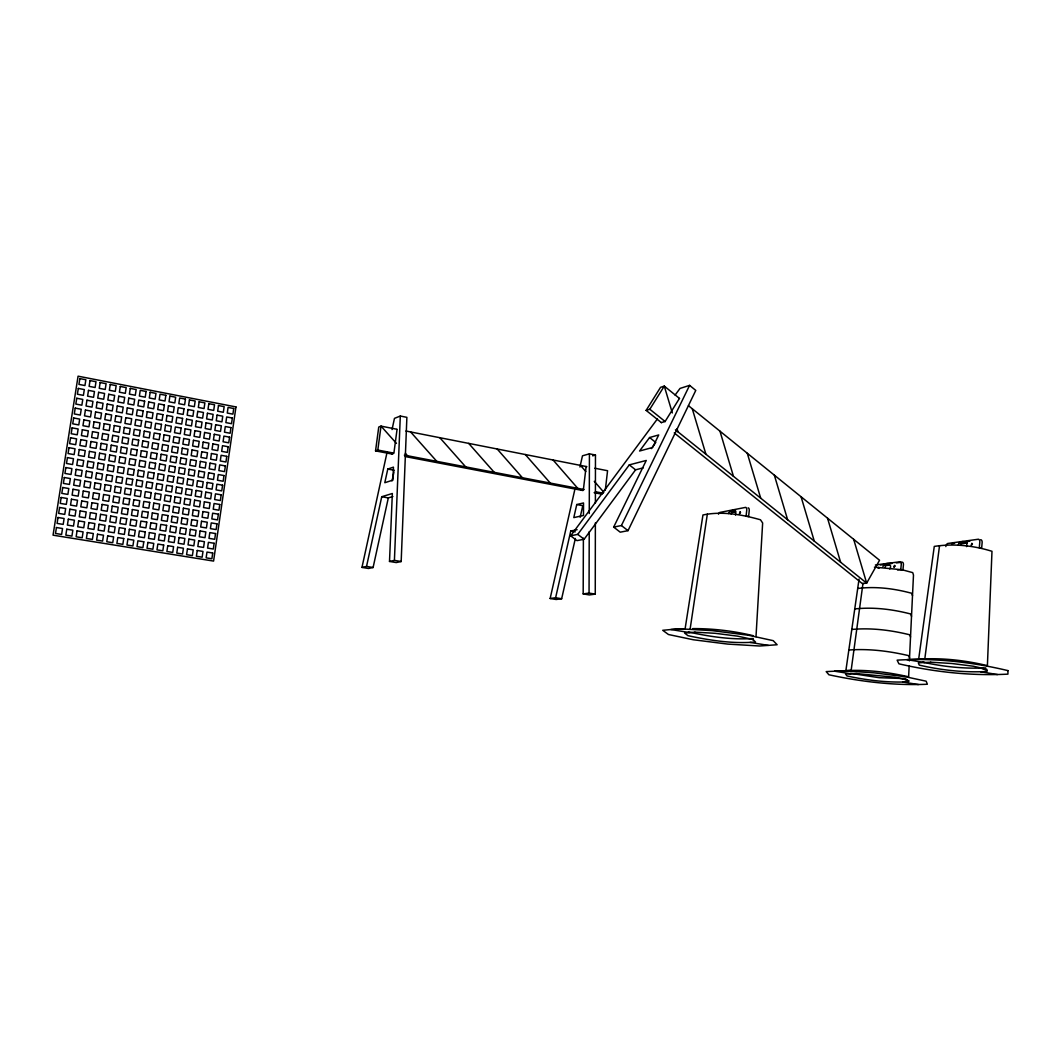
<?xml version="1.0" encoding="UTF-8"?>
<svg xmlns="http://www.w3.org/2000/svg" width="1061" height="1061" viewBox="0 0 1061 1061"><rect width="100%" height="100%" fill="white"/><g stroke="black" fill="none" stroke-linecap="round" stroke-linejoin="round"><path stroke-width="1.5" d="M595.367 522.927L595.261 594.12L589.054 593.086L589.226 531.747M589.266 513.511L589.425 453.829L595.46 455.036L595.393 503.06M595.261 594.12L589.359 594.929L583.179 593.895L583.391 538.219M387.132 452.013L361.973 567.396L366.536 566.415L381.748 496.72L392.345 493.498L389.506 561.441L396.23 562.569L401.177 561.521L406.88 417.344L400.315 416.031L394.467 418.366L392.026 429.586M389.506 561.441L394.413 560.38L400.315 416.031M987.38 666.175L991.982 551.296C973.494 545.526 953.454 543.404 934.277 546.415L918.667 659.133C941.584 657.687 964.807 660.221 987.115 665.579M908.627 676.905L909.158 665.698M909.383 660.897L913.481 575.089L912.739 572.635L902.089 569.757L874.436 567.131M756.002 636.64L762.647 522.993L760.485 519.784C742.01 514.545 721.971 510.978 702.952 514.983L685.021 629.319M966.598 546.614L966.85 543.696A1.446 0.809 -78.7 0 0 966.133 542.37L959.369 543.298A1.446 0.809 -78.7 0 0 958.401 544.863M962.871 541.389L962.738 542.834L965.059 543.285M897.5 569.982L900.776 569.585L901.28 564.253A3.037 1.618 -79.3 0 0 900.046 561.773L875.418 564.969M732.554 509.943L732.395 511.415L734.888 511.893L735.034 510.421M735.498 515.129L735.817 512.184A1.472 0.676 -79.1 0 0 735.26 510.858L729.557 511.959A1.472 0.676 -79.1 0 0 728.695 513.564M586.123 466.508L583.417 489.426L580.659 490.102M605.287 490.275L607.568 470.726L594.823 468.219M939.529 545.686L924.821 658.815L906.956 659.624L924.489 662.515M397.066 429.294L393.896 453.14L391.589 453.949M392.676 454.161L375.541 450.885L378.75 427.026L381.018 426.124L396.602 429.201M375.541 450.885L377.809 450.05L381.018 426.124L396.456 443.405M863.004 583.245L851.147 670.419L834.622 671.202L850.816 673.788M859.052 579.081L845.869 670.658C866.558 669.504 887.434 672.077 907.632 676.573M690.154 628.841L707.342 514.121M387.782 469.055L384.798 482.715L392.902 480.116L393.445 467.145L387.782 469.055L394.347 470.288M361.973 567.396L368.512 568.484L373.101 567.502L388.313 497.914L392.888 496.535M392.026 480.898L394.016 471.8M575.354 538.457L561.654 598.736L556.15 599.492L550.142 598.497L575.208 487.861M579.929 467.026L582.476 455.806L589.425 453.829M550.142 598.497L555.619 597.741L570.752 531.017L577.091 529.704M576.76 504.532L573.802 517.609L583.484 515.474L583.523 502.954L576.76 504.532L582.794 505.673L580.155 517.277M882.911 566.587C884.198 562.728 893.495 563.351 889.768 568.988M885.06 566.985L885.908 565.579L888.8 565.208L886.664 564.81L886.784 563.497L891.877 563.51M643.324 467.848L635.579 469.824L584.12 539.24L576.998 540.633L570.659 535.805L577.741 534.373L629.292 464.877L646.255 460.461L613.669 527.105L620.234 532.184L628.019 530.659L695.777 390.408L689.584 385.368L680.021 388.432L675.101 395.063M613.669 527.105L621.414 525.54L689.584 385.368M661.361 422.596L665.101 421.509L679.451 398.392M661.454 422.676L646.122 410.395L660.552 387.331L664.279 386.111L679.544 398.472M646.122 410.395L649.809 409.254L664.279 386.111L672.329 412.928M651.295 448.631L654.929 443.737M570.659 535.805L657.369 418.962M649.584 437.53L639.571 451.018L652.595 447.477L658.709 434.957L649.584 437.53L655.831 442.517M878.07 568.192L878.68 567.396L879.158 568.046M592.661 455.819L595.46 455.036M734.888 511.893L732.037 512.436A1.472 0.676 -79.1 0 0 731.175 514.041M583.179 593.895L589.054 593.086M951.558 543.723L954.582 543.312M959.131 542.675L962.155 542.264M966.73 541.627L969.834 541.203M967.314 542.98L961.677 543.749A1.446 0.809 -78.7 0 0 960.709 545.314M880.365 564.996L884.821 564.425M896.306 562.94L902.208 562.184A3.037 1.618 -79.3 0 1 903.442 564.651L902.938 569.982L900.776 569.585M857.699 588.484C875.723 586.202 894.264 588.537 911.717 593.285L912.5 595.645M854.755 608.934C873.442 606.892 892.566 609.293 910.709 613.987L911.518 616.269M692.753 628.603C713.058 628.497 733.496 630.95 753.257 635.698M851.797 629.452C871.161 627.674 890.855 630.128 909.688 634.783L910.524 636.958M753.204 638.497C731.467 639.995 709.557 636.613 688.35 631.958M848.84 650.022C868.866 648.536 889.145 651.069 908.654 655.645L909.542 657.701M985.709 667.886C964.568 668.96 943.189 666.732 922.553 662.104M905.802 678.602L879.198 677.7L850.537 673.311M685.34 629.014L670.884 629.531L689.743 632.608M902.752 682.037L918.415 684.531M750.114 642.422L768.283 645.38M980.589 671.759L997.486 674.544M366.536 566.415L373.101 567.502M555.619 597.741L561.654 598.736M394.413 560.38L401.177 561.521M381.748 496.72L388.313 497.914M570.752 531.017L575.274 531.84M405.143 456.548L582.98 490.553M594.133 492.689L602.104 494.201M377.809 450.05L393.432 453.047M404.36 455.142L584.147 489.559M595.327 491.707L603.311 493.232M405.952 431.031L586.866 466.654M750.498 638.709L753.456 639.823M903.07 678.708L909.211 681.043M980.908 668.098L986.942 670.446M577.741 534.373L584.12 539.24M621.414 525.54L628.019 530.659M629.292 464.877L635.579 469.824M674.239 432.915L862.381 583.63L866.665 583.126L879.542 560.248L688.456 405.673M649.809 409.254L665.194 421.588M675.446 429.811L866.665 583.126L853.681 539.333M405.275 453.272L407.49 455.739M410.62 431.96L436.774 461.349M439.838 437.716L465.699 466.88M468.697 443.392L494.24 472.357M497.171 448.989L522.436 477.755M525.301 454.532L550.274 483.073M553.073 459.997L577.754 488.339M580.486 465.394L585.805 471.508M594.293 481.309L603.842 492.317M719.942 431.137L733.456 476.309M692.276 408.764L705.897 454.214M677.064 428.71L678.019 431.867M827.527 518.179L840.617 562.237M801.082 496.787L814.278 541.123M774.344 475.156L787.633 519.757M747.289 453.272L760.697 498.166M718.496 514.187A3.329 1.512 -79.1 0 1 719.822 512.436L745.591 507.383A3.408 1.578 -79 0 1 746.745 510.076L746.108 516.031L748.615 516.508L749.252 510.566A3.408 1.578 -79 0 0 748.098 507.874M980.682 539.704A3.342 1.897 -78.6 0 1 982.154 542.383L981.637 548.245L979.303 547.794L979.82 541.932A3.355 1.897 -78.6 0 0 978.348 539.24L947.738 543.484A3.276 1.804 -78.8 0 0 945.828 546.574M1007.95 670.618L1007.923 674.133C971.399 676.029 934.516 672.09 898.919 663.815L897.129 660.154C934.25 657.833 971.836 661.971 1007.95 670.618M212.717 553.02L211.882 558.762L206.139 557.834L206.988 552.078L212.717 553.02M214.136 543.285L213.301 549.028L207.571 548.086L208.407 542.343L214.136 543.285M215.542 533.564L214.707 539.306L208.99 538.351L209.826 532.609L215.542 533.564M216.961 523.869L216.126 529.585L210.41 528.63L211.245 522.901L216.961 523.869M218.367 514.174L217.532 519.89L211.815 518.922L212.651 513.192L218.367 514.174M219.773 504.505L218.937 510.208L213.234 509.227L214.07 503.511L219.773 504.505M221.179 494.837L220.343 500.54L214.64 499.545L215.476 493.842L221.179 494.837M222.585 485.195L221.749 490.885L216.059 489.877L216.882 484.187L222.585 485.195M223.977 475.567L223.155 481.243L217.465 480.222L218.287 474.532L223.977 475.567M225.383 465.938L224.547 471.615L218.871 470.593L219.693 464.904L225.383 465.938M226.775 456.336L225.953 461.999L220.277 460.965L221.099 455.288L226.775 456.336M228.168 446.747L227.346 452.397L221.669 451.349L222.505 445.686L228.168 446.747M229.561 437.159L228.738 442.822L223.075 441.761L223.898 436.098L229.561 437.159M230.953 427.596L230.131 433.246L224.468 432.172L225.29 426.522L230.953 427.596M232.346 418.047L231.523 423.684L225.86 422.596L226.683 416.96L232.346 418.047M233.725 408.512L232.916 414.135L227.266 413.047L228.075 407.411L233.725 408.512M235.966 406.933L213.579 561.083L53.05 535.168L78.076 376.178L235.966 406.933M187.452 548.895L186.59 554.678L192.386 555.606L193.235 549.837L187.452 548.895M188.885 539.121L188.036 544.89L193.818 545.831L194.667 540.062L188.885 539.121M190.33 529.346L189.481 535.115L195.251 536.07L196.099 530.314L190.33 529.346M191.762 519.598L190.914 525.354L196.683 526.322L197.532 520.58L191.762 519.598M193.195 509.864L192.346 515.606L198.115 516.588L198.951 510.845L193.195 509.864M194.627 500.142L193.778 505.872L199.534 506.866L200.383 501.137L194.627 500.142M196.06 490.434L195.211 496.15L200.967 497.158L201.802 491.442L196.06 490.434M197.492 480.739L196.643 486.455L202.386 487.463L203.235 481.747L197.492 480.739M198.911 471.057L198.075 476.76L203.805 477.795L204.654 472.079L198.911 471.057M200.343 461.389L199.495 467.092L205.224 468.126L206.073 462.424L200.343 461.389M201.762 451.734L200.927 457.424L206.643 458.471L207.479 452.782L201.762 451.734M203.181 442.092L202.346 447.782L208.062 448.843L208.898 443.153L203.181 442.092M204.601 432.464L203.765 438.14L209.481 439.214L210.303 433.538L204.601 432.464M206.02 422.848L205.184 428.525L210.887 429.599L211.723 423.936L206.02 422.848M207.425 413.26L206.59 418.923L212.293 420.01L213.128 414.347L207.425 413.26M208.845 403.671L208.009 409.321L213.699 410.421L214.534 404.785L208.845 403.671M197.24 550.487L196.391 556.256L202.147 557.184L202.996 551.428L197.24 550.487M198.672 540.725L197.823 546.495L203.579 547.436L204.415 541.68L198.672 540.725M200.091 530.977L199.256 536.733L204.998 537.688L205.847 531.946L200.091 530.977M201.524 521.256L200.675 526.999L206.418 527.954L207.266 522.224L201.524 521.256M202.943 511.535L202.107 517.264L207.837 518.245L208.685 512.516L202.943 511.535M204.362 501.826L203.526 507.556L209.256 508.537L210.091 502.821L204.362 501.826M205.794 492.132L204.945 497.861L210.675 498.856L211.51 493.14L205.794 492.132M207.213 482.463L206.364 488.166L212.094 489.174L212.929 483.471L207.213 482.463M208.619 472.795L207.784 478.498L213.5 479.519L214.335 473.829L208.619 472.795M210.038 463.153L209.203 468.843L214.906 469.877L215.741 464.188L210.038 463.153M211.444 453.511L210.622 459.201L216.325 460.235L217.147 454.559L211.444 453.511M212.863 443.896L212.028 449.572L217.73 450.62L218.553 444.957L212.863 443.896M214.269 434.281L213.433 439.957L219.123 441.018L219.959 435.355L214.269 434.281M215.675 424.692L214.839 430.355L220.529 431.429L221.351 425.779L215.675 424.692M217.081 415.116L216.245 420.766L221.935 421.854L222.757 416.204L217.081 415.116M218.486 405.541L217.651 411.191L223.327 412.291L224.15 406.655L218.486 405.541M163.686 545.022L162.824 550.818L156.975 549.877L157.837 544.068L163.686 545.022M165.158 535.195L164.296 540.991L158.447 540.036L159.309 534.227L165.158 535.195M166.617 525.381L165.755 531.176L159.906 530.195L160.781 524.399L166.617 525.381M168.076 515.58L167.214 521.362L161.378 520.381L162.24 514.598L168.076 515.58M169.535 505.805L168.672 511.574L162.85 510.58L163.712 504.797L169.535 505.805M170.993 496.031L170.131 501.8L164.309 500.792L165.171 495.023L170.993 496.031M172.452 486.283L171.59 492.039L165.768 491.018L166.63 485.262L172.452 486.283M173.898 476.535L173.049 482.291L167.227 481.256L168.089 475.5L173.898 476.535M175.357 466.813L174.495 472.556L168.686 471.508L169.548 465.766L175.357 466.813M176.802 457.105L175.954 462.835L170.145 461.787L171.007 456.044L176.802 457.105M178.248 447.397L177.399 453.127L171.603 452.066L172.452 446.336L178.248 447.397M179.694 437.716L178.845 443.432L173.049 442.357L173.898 436.641L179.694 437.716M181.139 428.047L180.277 433.75L174.495 432.676L175.357 426.96L181.139 428.047M182.572 418.392L181.723 424.095L175.94 422.994L176.802 417.291L182.572 418.392M184.017 408.75L183.168 414.44L177.386 413.339L178.235 407.636L184.017 408.75M185.45 399.122L184.601 404.798L178.832 403.684L179.68 398.008L185.45 399.122M167.744 545.686L166.882 551.481L172.718 552.423L173.58 546.627L167.744 545.686M169.216 535.858L168.354 541.654L174.176 542.609L175.038 536.826L169.216 535.858M170.662 526.057L169.813 531.84L175.635 532.808L176.484 527.038L170.662 526.057M172.121 516.269L171.272 522.052L177.081 523.02L177.943 517.251L172.121 516.269M173.58 506.495L172.718 512.264L178.527 513.259L179.389 507.49L173.58 506.495M175.038 496.734L174.176 502.49L179.972 503.498L180.834 497.742L175.038 496.734M176.484 486.986L175.622 492.742L181.418 493.75L182.28 488.007L176.484 486.986M177.93 477.251L177.081 482.994L182.863 484.015L183.712 478.286L177.93 477.251M179.375 467.543L178.527 473.272L184.309 474.307L185.158 468.577L179.375 467.543M180.821 457.835L179.972 463.564L185.755 464.599L186.59 458.882L180.821 457.835M182.267 448.14L181.418 453.856L187.187 454.917L188.036 449.201L182.267 448.14M183.699 438.472L182.85 444.174L188.619 445.235L189.468 439.533L183.699 438.472M185.144 428.803L184.296 434.506L190.052 435.58L190.9 429.891L185.144 428.803M186.577 419.161L185.728 424.851L191.484 425.938L192.333 420.249L186.577 419.161M188.009 409.519L187.16 415.209L192.916 416.31L193.752 410.62L188.009 409.519M189.442 399.904L188.593 405.581L194.335 406.681L195.184 401.018L189.442 399.904M177.625 547.29L176.763 553.086L182.572 554.014L183.42 548.232L177.625 547.29M179.07 537.489L178.208 543.272L184.017 544.227L184.866 538.444L179.07 537.489M180.516 527.702L179.667 533.484L185.463 534.439L186.312 528.683L180.516 527.702M181.961 517.94L181.113 523.696L186.908 524.678L187.757 518.922L181.961 517.94M183.407 508.179L182.558 513.935L188.341 514.917L189.19 509.174L183.407 508.179M184.853 498.445L184.004 504.187L189.773 505.182L190.622 499.439L184.853 498.445M186.285 488.71L185.436 494.453L191.219 495.46L192.068 489.731L186.285 488.71M187.731 479.002L186.882 484.731L192.651 485.752L193.5 480.023L187.731 479.002M189.163 469.294L188.314 475.023L194.083 476.044L194.919 470.328L189.163 469.294M190.595 459.612L189.76 465.328L195.503 466.363L196.351 460.66L190.595 459.612M192.028 449.944L191.192 455.646L196.935 456.694L197.784 451.005L192.028 449.944M193.46 440.288L192.611 445.978L198.367 447.039L199.203 441.349L193.46 440.288M194.892 430.633L194.044 436.323L199.786 437.397L200.622 431.721L194.892 430.633M196.312 421.005L195.476 426.694L201.205 427.769L202.041 422.092L196.312 421.005M197.744 411.389L196.895 417.066L202.624 418.153L203.46 412.49L197.744 411.389M199.163 401.787L198.327 407.451L204.044 408.565L204.879 402.901L199.163 401.787M143.792 541.773L142.917 547.609L137.015 546.64L137.89 540.805L143.792 541.773M145.277 531.906L144.402 537.728L138.5 536.76L139.389 530.938L145.277 531.906M146.763 522.065L145.887 527.874L139.999 526.893L140.874 521.07L146.763 522.065M148.248 512.224L147.373 518.033L141.484 517.039L142.36 511.23L148.248 512.224M149.72 502.41L148.858 508.206L142.97 507.198L143.845 501.402L149.72 502.41M151.206 492.596L150.33 498.378L144.455 497.37L145.33 491.575L151.206 492.596M152.678 482.808L151.803 488.59L145.941 487.556L146.816 481.774L152.678 482.808M154.15 473.034L153.288 478.803L147.413 477.768L148.288 471.986L154.15 473.034M155.622 463.259L154.76 469.028L148.898 467.981L149.773 462.211L155.622 463.259M157.094 453.511L156.219 459.267L150.37 458.206L151.246 452.45L157.094 453.511M158.553 443.777L157.691 449.519L151.842 448.458L152.718 442.702L158.553 443.777M160.025 434.055L159.15 439.798L153.314 438.71L154.19 432.968L160.025 434.055M161.484 424.347L160.622 430.076L154.787 428.989L155.649 423.259L161.484 424.347M162.943 414.652L162.081 420.381L156.259 419.281L157.121 413.551L162.943 414.652M164.402 404.984L163.54 410.687L157.718 409.573L158.58 403.856L164.402 404.984M165.861 395.315L164.999 401.018L159.177 399.891L160.039 394.188L165.861 395.315M147.89 542.436L147.015 548.258L152.89 549.213L153.765 543.404L147.89 542.436M149.362 532.582L148.5 538.404L154.375 539.359L155.238 533.55L149.362 532.582M150.848 522.741L149.972 528.55L155.848 529.519L156.71 523.723L150.848 522.741M152.32 512.914L151.458 518.71L157.32 519.704L158.182 513.909L152.32 512.914M153.805 503.1L152.93 508.895L158.792 509.89L159.654 504.108L153.805 503.1M155.277 493.299L154.402 499.081L160.251 500.089L161.126 494.32L155.277 493.299M156.749 483.524L155.874 489.293L161.723 490.315L162.585 484.545L156.749 483.524M158.208 473.75L157.346 479.519L163.182 480.54L164.044 474.784L158.208 473.75M159.68 463.989L158.818 469.744L164.641 470.792L165.503 465.05L159.68 463.989M161.139 454.254L160.277 459.997L166.1 461.058L166.962 455.315L161.139 454.254M162.598 444.519L161.736 450.262L167.558 451.323L168.42 445.593L162.598 444.519M164.07 434.811L163.208 440.54L169.017 441.615L169.879 435.899L164.07 434.811M165.516 425.116L164.667 430.832L170.476 431.92L171.325 426.204L165.516 425.116M166.975 415.421L166.113 421.137L171.922 422.238L172.784 416.535L166.975 415.421M168.434 405.753L167.572 411.456L173.367 412.57L174.229 406.867L168.434 405.753M169.879 396.098L169.031 401.801L174.813 402.915L175.675 397.225L169.879 396.098M123.739 538.497L122.851 544.359L116.896 543.391L117.784 537.529L123.739 538.497M125.238 528.603L124.349 534.439L118.408 533.471L119.296 527.622L125.238 528.603M126.75 518.71L125.861 524.545L119.92 523.564L120.808 517.715L126.75 518.71M128.248 508.842L127.36 514.665L121.431 513.67L122.32 507.834L128.248 508.842M129.747 498.975L128.858 504.797L122.93 503.789L123.819 497.967L129.747 498.975M131.246 489.134L130.357 494.943L124.442 493.922L125.331 488.113L131.246 489.134M132.744 479.307L131.856 485.102L125.941 484.068L126.829 478.259L132.744 479.307M134.23 469.492L133.354 475.275L127.439 474.24L128.328 468.431L134.23 469.492M135.728 459.692L134.84 465.474L128.938 464.413L129.827 458.631L135.728 459.692M137.214 449.904L136.338 455.673L130.437 454.612L131.312 448.83L137.214 449.904M138.699 440.129L137.824 445.899L131.935 444.811L132.811 439.042L138.699 440.129M140.185 430.368L139.309 436.124L133.421 435.037L134.296 429.267L140.185 430.368M141.67 420.62L140.795 426.376L134.906 425.275L135.795 419.519L141.67 420.62M143.155 410.886L142.28 416.628L136.405 415.527L137.28 409.771L143.155 410.886M144.628 401.177L143.752 406.907L137.89 405.779L138.766 400.05L144.628 401.177M146.1 391.469L145.238 397.199L139.376 396.058L140.238 390.329L146.1 391.469M127.864 539.174L126.975 545.022L132.904 545.977L133.792 540.142L127.864 539.174M129.362 529.28L128.474 535.115L134.402 536.084L135.278 530.261L129.362 529.28M130.861 519.399L129.972 525.235L135.901 526.216L136.776 520.394L130.861 519.399M132.36 509.532L131.471 515.354L137.386 516.349L138.275 510.54L132.36 509.532M133.858 499.678L132.97 505.5L138.885 506.495L139.76 500.699L133.858 499.678M135.344 489.85L134.468 495.646L140.37 496.667L141.246 490.872L135.344 489.85M136.842 480.023L135.954 485.819L141.856 486.853L142.731 481.057L136.842 480.023M138.328 470.222L137.453 476.004L143.341 477.039L144.216 471.256L138.328 470.222M139.813 460.421L138.938 466.203L144.827 467.251L145.689 461.482L139.813 460.421M141.299 450.646L140.423 456.416L146.299 457.477L147.174 451.707L141.299 450.646M142.784 440.872L141.909 446.641L147.784 447.715L148.646 441.96L142.784 440.872M144.269 431.124L143.394 436.88L149.256 437.968L150.118 432.212L144.269 431.124M145.742 421.389L144.866 427.132L150.728 428.233L151.59 422.49L145.742 421.389M147.214 411.668L146.352 417.397L152.2 418.511L153.063 412.782L147.214 411.668M148.699 401.96L147.824 407.689L153.673 408.803L154.535 403.087L148.699 401.96M150.158 392.265L149.296 397.981L155.131 399.108L155.994 393.392L150.158 392.265M97.506 534.227L96.604 540.102L102.599 541.07L103.501 535.208L97.506 534.227M99.044 524.267L98.129 530.142L104.137 531.123L105.039 525.261L99.044 524.267M100.57 514.333L99.668 520.195L105.662 521.19L106.564 515.328L100.57 514.333M102.095 504.413L101.193 510.261L107.188 511.269L108.076 505.421L102.095 504.413M103.62 494.506L102.731 500.341L108.699 501.362L109.601 495.527L103.62 494.506M105.145 484.598L104.257 490.447L110.225 491.468L111.126 485.646L105.145 484.598M106.67 474.718L105.782 480.553L111.75 481.601L112.638 475.766L106.67 474.718M108.195 464.864L107.294 470.673L113.262 471.734L114.15 465.912L108.195 464.864M109.707 455.01L108.819 460.819L114.774 461.88L115.662 456.084L109.707 455.01M111.233 445.169L110.331 450.978L116.286 452.052L117.174 446.257L111.233 445.169M112.745 435.355L111.856 441.137L117.798 442.225L118.686 436.442L112.745 435.355M114.256 425.541L113.368 431.323L119.296 432.424L120.185 426.641L114.256 425.541M115.768 415.753L114.88 421.522L120.808 422.636L121.697 416.867L115.768 415.753M117.267 405.965L116.378 411.734L122.307 412.862L123.195 407.092L117.267 405.965M118.779 396.204L117.89 401.96L123.805 403.1L124.694 397.344L118.779 396.204M120.278 386.456L119.389 392.199L125.304 393.352L126.193 387.597L120.278 386.456M107.665 535.885L106.763 541.747L112.745 542.715L113.646 536.853L107.665 535.885M109.19 525.951L108.288 531.813L114.27 532.781L115.158 526.932L109.19 525.951M110.715 516.031L109.813 521.879L115.782 522.874L116.67 517.025L110.715 516.031M112.227 506.124L111.325 511.972L117.294 512.967L118.182 507.131L112.227 506.124M113.739 496.23L112.851 502.065L118.805 503.086L119.694 497.251L113.739 496.23M115.264 486.362L114.363 492.185L120.317 493.206L121.206 487.397L115.264 486.362M116.776 476.495L115.874 482.317L121.816 483.352L122.705 477.543L116.776 476.495M118.275 466.654L117.386 472.463L123.328 473.511L124.217 467.702L118.275 466.654M119.787 456.814L118.898 462.623L124.827 463.684L125.715 457.888L119.787 456.814M121.299 446.999L120.41 452.795L126.325 453.869L127.214 448.074L121.299 446.999M122.797 437.198L121.909 442.981L127.824 444.068L128.713 438.286L122.797 437.198M124.296 427.411L123.408 433.18L129.323 434.281L130.211 428.511L124.296 427.411M125.795 417.636L124.919 423.405L130.821 424.506L131.697 418.75L125.795 417.636M127.293 407.875L126.418 413.631L132.307 414.745L133.195 409.002L127.293 407.875M128.792 398.127L127.904 403.883L133.805 405.01L134.681 399.268L128.792 398.127M130.278 388.392L129.402 394.135L135.291 395.276L136.166 389.546L130.278 388.392M77.055 530.885L76.14 536.786L82.188 537.768L83.103 531.879L77.055 530.885M78.607 520.898L77.692 526.786L83.739 527.781L84.655 521.893L78.607 520.898M80.159 510.911L79.243 516.8L85.291 517.808L86.206 511.932L80.159 510.911M81.71 500.951L80.795 506.826L86.83 507.848L87.745 501.972L81.71 500.951M83.262 491.004L82.347 496.88L88.381 497.901L89.283 492.039L83.262 491.004M84.814 481.071L83.899 486.933L89.92 487.967L90.835 482.118L84.814 481.071M86.352 471.15L85.437 477.012L91.458 478.06L92.373 472.211L86.352 471.15M87.891 461.256L86.989 467.092L92.997 468.153L93.898 462.317L87.891 461.256M89.429 451.363L88.527 457.198L94.535 458.272L95.437 452.437L89.429 451.363M90.967 441.482L90.066 447.318L96.06 448.392L96.962 442.57L90.967 441.482M92.506 431.628L91.604 437.437L97.599 438.538L98.501 432.729L92.506 431.628M94.044 421.774L93.129 427.583L99.124 428.697L100.026 422.888L94.044 421.774M95.57 411.947L94.668 417.742L100.649 418.87L101.551 413.074L95.57 411.947M97.095 402.132L96.193 407.915L102.174 409.055L103.063 403.26L97.095 402.132M98.62 392.331L97.718 398.114L103.686 399.254L104.588 393.472L98.62 392.331M100.145 382.544L99.243 388.313L105.211 389.467L106.1 383.697L100.145 382.544M87.294 532.556L86.392 538.457L92.413 539.426L93.328 533.537L87.294 532.556M88.845 522.582L87.93 528.471L93.952 529.452L94.867 523.577L88.845 522.582M90.384 512.622L89.482 518.497L95.49 519.505L96.405 513.63L90.384 512.622M91.922 502.689L91.021 508.551L97.028 509.559L97.93 503.696L91.922 502.689M93.461 492.755L92.559 498.617L98.567 499.638L99.469 493.789L93.461 492.755M94.999 482.848L94.097 488.697L100.092 489.731L100.994 483.882L94.999 482.848M96.538 472.941L95.636 478.79L101.617 479.824L102.519 474.002L96.538 472.941M98.063 463.06L97.161 468.896L103.142 469.943L104.044 464.121L98.063 463.06M99.601 453.193L98.686 459.015L104.668 460.076L105.569 454.267L99.601 453.193M101.127 443.326L100.225 449.148L106.193 450.222L107.095 444.413L101.127 443.326M102.652 433.485L101.75 439.294L107.718 440.381L108.607 434.586L102.652 433.485M104.164 423.657L103.275 429.466L109.23 430.567L110.132 424.771L104.164 423.657M105.689 413.856L104.787 419.639L110.742 420.753L111.644 414.97L105.689 413.856M107.201 404.055L106.312 409.838L112.254 410.952L113.156 405.183L107.201 404.055M108.726 394.268L107.824 400.037L113.766 401.177L114.654 395.408L108.726 394.268M110.238 384.493L109.336 390.262L115.278 391.403L116.166 385.647L110.238 384.493M56.432 527.529L55.504 533.458L61.604 534.439L62.533 528.524L56.432 527.529M58.01 517.489L57.082 523.405L63.183 524.413L64.111 518.497L58.01 517.489M59.588 507.476L58.66 513.391L64.748 514.399L65.676 508.498L59.588 507.476M61.153 497.476L60.225 503.378L66.312 504.399L67.241 498.498L61.153 497.476M62.732 487.49L61.803 493.378L67.877 494.413L68.806 488.524L62.732 487.49M64.297 477.516L63.368 483.392L69.442 484.439L70.371 478.564L64.297 477.516M65.862 467.556L64.933 473.431L71.007 474.492L71.923 468.617L65.862 467.556M67.427 457.609L66.498 463.471L72.559 464.546L73.488 458.684L67.427 457.609M68.992 447.676L68.063 453.538L74.124 454.625L75.039 448.776L68.992 447.676M70.543 437.769L69.628 443.617L75.676 444.705L76.591 438.869L70.543 437.769M72.095 427.875L71.18 433.71L77.228 434.811L78.143 428.976L72.095 427.875M73.66 417.981L72.732 423.816L78.779 424.93L79.694 419.108L73.66 417.981M75.212 408.114L74.297 413.936L80.318 415.063L81.233 409.254L75.212 408.114M76.75 398.26L75.848 404.069L81.869 405.209L82.771 399.4L76.75 398.26M78.302 388.419L77.387 394.228L83.408 395.368L84.323 389.573L78.302 388.419M79.854 378.591L78.938 384.387L84.946 385.554L85.861 379.758L79.854 378.591M66.763 529.214L65.835 535.129L71.923 536.11L72.838 530.195L66.763 529.214M68.328 519.2L67.4 525.102L73.488 526.097L74.403 520.195L68.328 519.2M69.893 509.2L68.978 515.102L75.039 516.11L75.954 510.208L69.893 509.2M71.458 499.214L70.53 505.102L76.591 506.124L77.519 500.248L71.458 499.214M73.01 489.254L72.095 495.129L78.156 496.163L79.071 490.288L73.01 489.254M74.575 479.293L73.66 485.169L79.708 486.217L80.623 480.341L74.575 479.293M76.127 469.36L75.212 475.222L81.259 476.27L82.161 470.421L76.127 469.36M77.678 459.44L76.763 465.288L82.798 466.349L83.713 460.501L77.678 459.44M79.23 449.519L78.315 455.368L84.349 456.442L85.251 450.607L79.23 449.519M80.782 439.625L79.867 445.474L85.888 446.562L86.803 440.726L80.782 439.625M82.32 429.745L81.418 435.58L87.426 436.681L88.342 430.859L82.32 429.745M83.872 419.891L82.957 425.7L88.965 426.814L89.88 421.005L83.872 419.891M85.41 410.037L84.495 415.846L90.503 416.973L91.405 411.164L85.41 410.037M86.949 400.196L86.047 406.005L92.042 407.132L92.944 401.337L86.949 400.196M88.487 390.382L87.586 396.164L93.567 397.318L94.469 391.522L88.487 390.382M90.026 380.567L89.111 386.35L95.105 387.517L96.007 381.735L90.026 380.567M740.459 512.383L739.424 513.869L739.994 511.667L740.459 512.383M894.927 566.043L893.906 567.343L894.436 565.38L894.927 566.043M972.407 544.028L971.239 545.473L971.836 543.312L972.407 544.028M679.173 628.762L662.727 630.3L668.457 634.518L693.284 639.756L727.753 644.093L759.57 646.003L777.129 644.743L773.204 640.658L748.376 635.234L712.103 630.632L679.173 628.762M694.928 632.144L684.61 633.059L687.952 635.658C710.034 640.446 732.886 643.961 755.512 642.011L752.859 639.465L737.475 636.123L715.207 633.311L694.928 632.144M930.709 662.21L918.322 662.82L919.224 665.088C941.346 670.247 964.277 672.714 986.995 671.494L986.783 669.292L973.375 666.228L951.823 663.496L930.709 662.21M843.163 670.804L826.201 671.6L828.893 674.769C861.147 681.732 894.343 685.724 927.354 684.239L926.16 681.189L905.696 676.799L873.72 672.793L843.163 670.804M856.147 673.549L845.537 674.014L847.036 675.963C867.076 680.313 887.712 682.807 908.243 681.852L907.314 679.942L894.609 677.236L856.147 673.549"/></g></svg>
